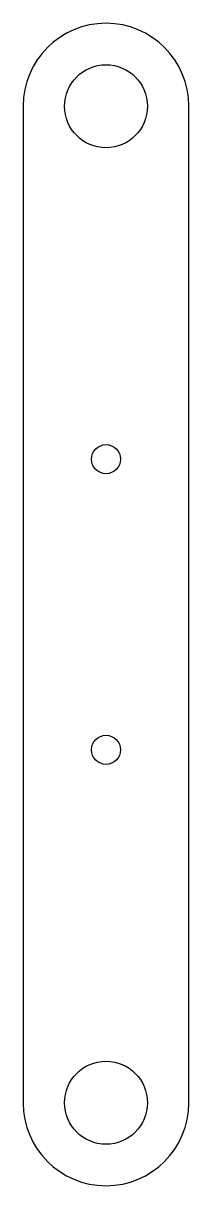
# Model space of a CAD drawing. Header units: millimetres. Extents: x -2.9 to 2.9, y -20 to 20.
import ezdxf

# ---------------------------------------------------------------- set-up
doc = ezdxf.new("R2010")
doc.units = ezdxf.units.MM
doc.header["$MEASUREMENT"] = 0
doc.layers.add('Default', color=178, linetype='Continuous', true_color=0x000000)

msp = doc.modelspace()

# ---------------------------------------------------------------- linework, layer by layer
at = {"layer": 'Default', "color": 178, "true_color": 0x000000}
for p, q in [((-2.857, 17.152), (-2.857, -17.152)), ((2.857, -17.152), (2.857, 17.152))]:
    msp.add_line(p, q, dxfattribs=at)
at = {"layer": 'Default'}
for centre in [(0, 5), (0, -5)]:
    msp.add_circle(centre, 0.5, dxfattribs=at)
at = {"layer": 'Default', "color": 178, "true_color": 0x000000}
for points in [[(0, 20), (-1.578, 20), (-2.857, 18.725), (-2.857, 17.152)], [(2.857, 17.152), (2.857, 18.725), (1.578, 20), (0, 20)], [(-1.429, 17.143), (-1.429, 17.932), (-0.789, 18.571), (0, 18.571)], [(0, 18.571), (0.789, 18.571), (1.429, 17.932), (1.429, 17.143)], [(0, 15.714), (-0.789, 15.714), (-1.429, 16.354), (-1.429, 17.143)], [(1.429, 17.143), (1.429, 16.354), (0.789, 15.714), (0, 15.714)], [(-1.429, -17.143), (-1.429, -16.354), (-0.789, -15.714), (0, -15.714)], [(0, -15.714), (0.789, -15.714), (1.429, -16.354), (1.429, -17.143)], [(-2.857, -17.152), (-2.857, -18.725), (-1.578, -20), (0, -20)], [(0, -18.571), (-0.789, -18.571), (-1.429, -17.932), (-1.429, -17.143)], [(1.429, -17.143), (1.429, -17.932), (0.789, -18.571), (0, -18.571)], [(0, -20), (1.578, -20), (2.857, -18.725), (2.857, -17.152)]]:
    msp.add_open_spline(points, degree=3, dxfattribs=at)

doc.saveas('drawing.dxf')
